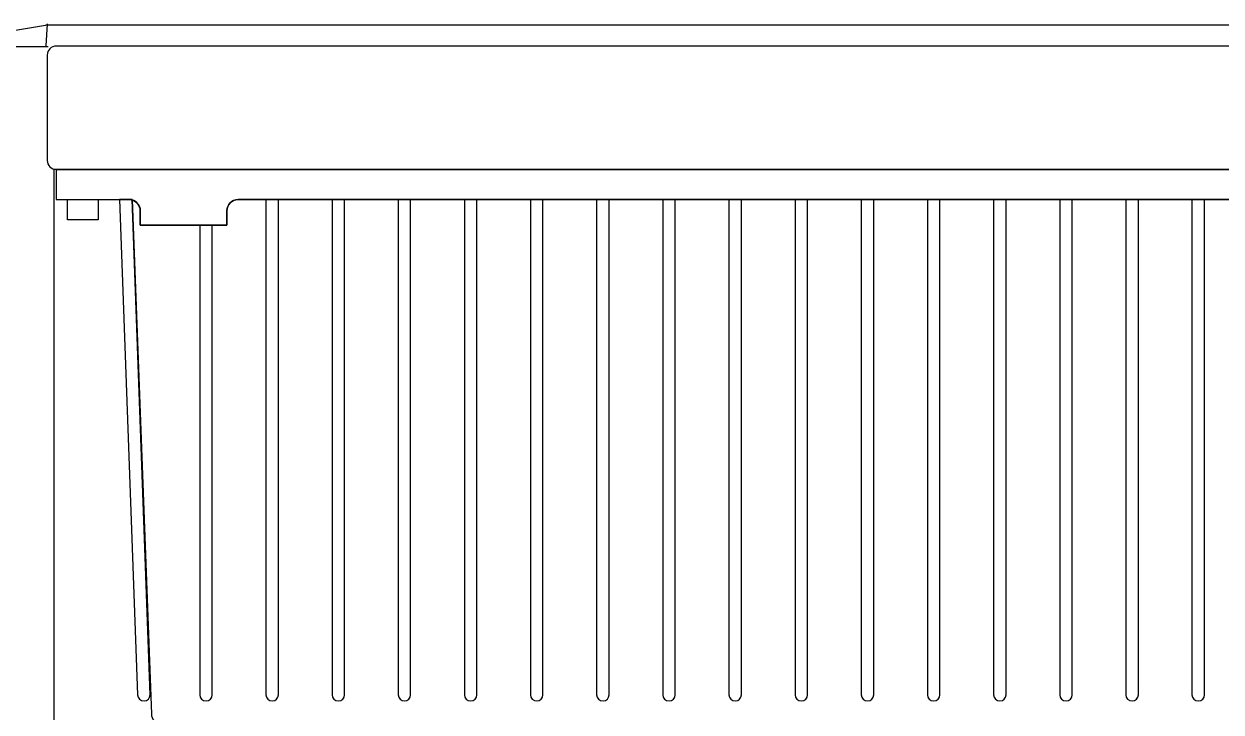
# Model space of a CAD drawing. Extents: x 27 to 204, y 47 to 221.
# Drawn here: x 67.4 to 143.2, y 107.7 to 151.2 of the extents above; entities that cross this region are included whole.
import ezdxf

# ---------------------------------------------------------------- set-up
doc = ezdxf.new("R2010")
doc.units = 0
doc.layers.add('LIVELLO_1', color=160, linetype='Continuous')

# ---------------------------------------------------------------- blocks, each defined once
blk = doc.blocks.new('AI9-BLK1')
at = {"layer": 'LIVELLO_1', "color": 7}
for p, q in [((-34.496, 10.459), (-37.786, 9.907)), ((-34.594, 10.482), (56.971, 10.482)), ((-34.513, 10.538), (-34.586, 9.157)), ((-59.655, 9.2), (-34.438, 9.107))]:
    blk.add_line(p, q, dxfattribs=at)
blk.add_lwpolyline([(-33.228, -0.569), (-31.274, -0.569), (-31.274, -1.84), (-33.228, -1.84)], close=True, dxfattribs=at)
for points, knots in [([(-33.938, 9.14), (-33.938, 9.14), (56.184, 9.14), (56.184, 9.14), (56.498, 9.14), (56.751, 8.888), (56.751, 8.573), (56.751, 8.573), (56.751, 1.91), (56.751, 1.91), (56.751, 1.595), (56.498, 1.34), (56.184, 1.34), (56.184, 1.34), (-33.938, 1.34), (-33.938, 1.34), (-34.252, 1.34), (-34.505, 1.595), (-34.505, 1.909), (-34.505, 1.909), (-34.505, 8.573), (-34.505, 8.573), (-34.505, 8.888), (-34.252, 9.14), (-33.938, 9.14)], [0, 0, 0, 0, 1, 1, 1, 2, 2, 2, 3, 3, 3, 4, 4, 4, 5, 5, 5, 6, 6, 6, 7, 7, 7, 8, 8, 8, 8]), ([(56.184, 1.34), (56.184, 1.34), (56.184, -75.046), (56.184, -75.046), (56.184, -75.35), (55.938, -75.597), (55.632, -75.597), (55.632, -75.597), (-33.526, -75.597), (-33.526, -75.597), (-33.83, -75.597), (-34.078, -75.35), (-34.078, -75.046), (-34.078, -75.046), (-34.078, 1.34), (-34.078, 1.34), (-34.078, 1.34), (56.184, 1.34), (56.184, 1.34)], [0, 0, 0, 0, 1, 1, 1, 2, 2, 2, 3, 3, 3, 4, 4, 4, 5, 5, 5, 6, 6, 6, 6]), ([(-33.938, 1.34), (-33.938, 1.34), (56.184, 1.34), (56.184, 1.34), (56.184, 1.34), (56.184, -0.569), (56.184, -0.569), (56.184, -0.569), (51.574, -0.569), (51.574, -0.569), (51.183, -0.569), (50.866, -0.886), (50.866, -1.278), (50.866, -1.278), (50.866, -2.198), (50.866, -2.198), (50.866, -2.198), (45.388, -2.198), (45.388, -2.198), (45.388, -2.198), (45.388, -1.278), (45.388, -1.278), (45.388, -0.886), (45.07, -0.569), (44.679, -0.569), (44.679, -0.569), (-22.43, -0.569), (-22.43, -0.569), (-22.822, -0.569), (-23.14, -0.886), (-23.14, -1.278), (-23.14, -1.278), (-23.14, -2.198), (-23.14, -2.198), (-23.14, -2.198), (-28.617, -2.198), (-28.617, -2.198), (-28.617, -2.198), (-28.617, -1.278), (-28.617, -1.278), (-28.617, -0.886), (-28.934, -0.569), (-29.326, -0.569), (-29.326, -0.569), (-33.938, -0.569), (-33.938, -0.569), (-33.938, -0.569), (-33.938, 1.34), (-33.938, 1.34)], [0, 0, 0, 0, 1, 1, 1, 2, 2, 2, 3, 3, 3, 4, 4, 4, 5, 5, 5, 6, 6, 6, 7, 7, 7, 8, 8, 8, 9, 9, 9, 10, 10, 10, 11, 11, 11, 12, 12, 12, 13, 13, 13, 14, 14, 14, 15, 15, 15, 16, 16, 16, 16]), ([(-29.135, -0.569), (-29.135, -0.569), (-27.999, -31.898), (-27.999, -31.898), (-27.993, -32.111), (-28.158, -32.282), (-28.369, -32.282), (-28.605, -32.282), (-28.782, -32.111), (-28.791, -31.898), (-28.791, -31.898), (-29.926, -0.569), (-29.926, -0.569), (-29.926, -0.569), (-29.135, -0.569), (-29.135, -0.569)], [0, 0, 0, 0, 1, 1, 1, 2, 2, 2, 3, 3, 3, 4, 4, 4, 5, 5, 5, 5]), ([(-27.908, -33.113), (-27.908, -33.113), (-29.135, -0.594), (-29.135, -0.594), (-28.837, -0.678), (-28.617, -0.951), (-28.617, -1.278), (-28.617, -1.278), (-28.617, -2.198), (-28.617, -2.198), (-28.617, -2.198), (-23.14, -2.198), (-23.14, -2.198), (-23.14, -2.198), (-23.14, -1.278), (-23.14, -1.278), (-23.14, -0.886), (-22.822, -0.569), (-22.43, -0.569), (-22.43, -0.569), (44.679, -0.569), (44.679, -0.569), (45.07, -0.569), (45.388, -0.886), (45.388, -1.278), (45.388, -1.278), (45.388, -2.198), (45.388, -2.198), (45.388, -2.198), (50.866, -2.198), (50.866, -2.198), (50.866, -2.198), (50.866, -1.278), (50.866, -1.278), (50.866, -0.951), (51.083, -0.678), (51.382, -0.596), (51.382, -0.596), (50.155, -33.113), (50.155, -33.113), (50.155, -33.428), (49.901, -33.68), (49.587, -33.68), (49.587, -33.68), (-27.341, -33.68), (-27.341, -33.68), (-27.653, -33.68), (-27.908, -33.428), (-27.908, -33.113)], [0, 0, 0, 0, 1, 1, 1, 2, 2, 2, 3, 3, 3, 4, 4, 4, 5, 5, 5, 6, 6, 6, 7, 7, 7, 8, 8, 8, 9, 9, 9, 10, 10, 10, 11, 11, 11, 12, 12, 12, 13, 13, 13, 14, 14, 14, 15, 15, 15, 16, 16, 16, 16]), ([(-19.877, -0.569), (-19.877, -0.569), (-19.877, -31.898), (-19.877, -31.898), (-19.877, -32.111), (-20.049, -32.282), (-20.26, -32.282), (-20.496, -32.282), (-20.666, -32.111), (-20.666, -31.898), (-20.666, -31.898), (-20.666, -0.569), (-20.666, -0.569), (-20.666, -0.569), (-19.877, -0.569), (-19.877, -0.569)], [0, 0, 0, 0, 1, 1, 1, 2, 2, 2, 3, 3, 3, 4, 4, 4, 5, 5, 5, 5]), ([(-15.692, -0.569), (-15.692, -0.569), (-15.692, -31.898), (-15.692, -31.898), (-15.692, -32.111), (-15.863, -32.282), (-16.074, -32.282), (-16.309, -32.282), (-16.482, -32.111), (-16.482, -31.898), (-16.482, -31.898), (-16.482, -0.569), (-16.482, -0.569), (-16.482, -0.569), (-15.692, -0.569), (-15.692, -0.569)], [0, 0, 0, 0, 1, 1, 1, 2, 2, 2, 3, 3, 3, 4, 4, 4, 5, 5, 5, 5]), ([(-11.506, -0.569), (-11.506, -0.569), (-11.506, -31.898), (-11.506, -31.898), (-11.506, -32.111), (-11.676, -32.282), (-11.887, -32.282), (-12.123, -32.282), (-12.295, -32.111), (-12.295, -31.898), (-12.295, -31.898), (-12.295, -0.569), (-12.295, -0.569), (-12.295, -0.569), (-11.506, -0.569), (-11.506, -0.569)], [0, 0, 0, 0, 1, 1, 1, 2, 2, 2, 3, 3, 3, 4, 4, 4, 5, 5, 5, 5]), ([(-7.319, -0.569), (-7.319, -0.569), (-7.319, -31.898), (-7.319, -31.898), (-7.319, -32.111), (-7.49, -32.282), (-7.703, -32.282), (-7.937, -32.282), (-8.109, -32.111), (-8.109, -31.898), (-8.109, -31.898), (-8.109, -0.569), (-8.109, -0.569), (-8.109, -0.569), (-7.319, -0.569), (-7.319, -0.569)], [0, 0, 0, 0, 1, 1, 1, 2, 2, 2, 3, 3, 3, 4, 4, 4, 5, 5, 5, 5]), ([(-3.133, -0.569), (-3.133, -0.569), (-3.133, -31.898), (-3.133, -31.898), (-3.133, -32.111), (-3.305, -32.282), (-3.516, -32.282), (-3.752, -32.282), (-3.923, -32.111), (-3.923, -31.898), (-3.923, -31.898), (-3.923, -0.569), (-3.923, -0.569), (-3.923, -0.569), (-3.133, -0.569), (-3.133, -0.569)], [0, 0, 0, 0, 1, 1, 1, 2, 2, 2, 3, 3, 3, 4, 4, 4, 5, 5, 5, 5]), ([(1.053, -0.569), (1.053, -0.569), (1.053, -31.898), (1.053, -31.898), (1.053, -32.111), (0.881, -32.282), (0.67, -32.282), (0.434, -32.282), (0.264, -32.111), (0.264, -31.898), (0.264, -31.898), (0.264, -0.569), (0.264, -0.569), (0.264, -0.569), (1.053, -0.569), (1.053, -0.569)], [0, 0, 0, 0, 1, 1, 1, 2, 2, 2, 3, 3, 3, 4, 4, 4, 5, 5, 5, 5]), ([(5.239, -0.569), (5.239, -0.569), (5.239, -31.898), (5.239, -31.898), (5.239, -32.111), (5.068, -32.282), (4.857, -32.282), (4.62, -32.282), (4.45, -32.111), (4.45, -31.898), (4.45, -31.898), (4.45, -0.569), (4.45, -0.569), (4.45, -0.569), (5.239, -0.569), (5.239, -0.569)], [0, 0, 0, 0, 1, 1, 1, 2, 2, 2, 3, 3, 3, 4, 4, 4, 5, 5, 5, 5]), ([(9.424, -0.569), (9.424, -0.569), (9.424, -31.898), (9.424, -31.898), (9.424, -32.111), (9.254, -32.282), (9.043, -32.282), (8.807, -32.282), (8.634, -32.111), (8.634, -31.898), (8.634, -31.898), (8.634, -0.569), (8.634, -0.569), (8.634, -0.569), (9.424, -0.569), (9.424, -0.569)], [0, 0, 0, 0, 1, 1, 1, 2, 2, 2, 3, 3, 3, 4, 4, 4, 5, 5, 5, 5]), ([(13.61, -0.569), (13.61, -0.569), (13.61, -31.898), (13.61, -31.898), (13.61, -32.111), (13.441, -32.282), (13.229, -32.282), (12.993, -32.282), (12.821, -32.111), (12.821, -31.898), (12.821, -31.898), (12.821, -0.569), (12.821, -0.569), (12.821, -0.569), (13.61, -0.569), (13.61, -0.569)], [0, 0, 0, 0, 1, 1, 1, 2, 2, 2, 3, 3, 3, 4, 4, 4, 5, 5, 5, 5]), ([(17.798, -0.569), (17.798, -0.569), (17.798, -31.898), (17.798, -31.898), (17.798, -32.111), (17.627, -32.282), (17.414, -32.282), (17.179, -32.282), (17.007, -32.111), (17.007, -31.898), (17.007, -31.898), (17.007, -0.569), (17.007, -0.569), (17.007, -0.569), (17.798, -0.569), (17.798, -0.569)], [0, 0, 0, 0, 1, 1, 1, 2, 2, 2, 3, 3, 3, 4, 4, 4, 5, 5, 5, 5]), ([(21.985, -0.569), (21.985, -0.569), (21.985, -31.898), (21.985, -31.898), (21.985, -32.111), (21.811, -32.282), (21.6, -32.282), (21.364, -32.282), (21.193, -32.111), (21.193, -31.898), (21.193, -31.898), (21.193, -0.569), (21.193, -0.569), (21.193, -0.569), (21.985, -0.569), (21.985, -0.569)], [0, 0, 0, 0, 1, 1, 1, 2, 2, 2, 3, 3, 3, 4, 4, 4, 5, 5, 5, 5]), ([(26.17, -0.569), (26.17, -0.569), (26.17, -31.898), (26.17, -31.898), (26.17, -32.111), (25.998, -32.282), (25.787, -32.282), (25.55, -32.282), (25.38, -32.111), (25.38, -31.898), (25.38, -31.898), (25.38, -0.569), (25.38, -0.569), (25.38, -0.569), (26.17, -0.569), (26.17, -0.569)], [0, 0, 0, 0, 1, 1, 1, 2, 2, 2, 3, 3, 3, 4, 4, 4, 5, 5, 5, 5]), ([(30.356, -0.569), (30.356, -0.569), (30.356, -31.898), (30.356, -31.898), (30.356, -32.111), (30.186, -32.282), (29.973, -32.282), (29.737, -32.282), (29.566, -32.111), (29.566, -31.898), (29.566, -31.898), (29.566, -0.569), (29.566, -0.569), (29.566, -0.569), (30.356, -0.569), (30.356, -0.569)], [0, 0, 0, 0, 1, 1, 1, 2, 2, 2, 3, 3, 3, 4, 4, 4, 5, 5, 5, 5]), ([(34.542, -0.569), (34.542, -0.569), (34.542, -31.898), (34.542, -31.898), (34.542, -32.111), (34.372, -32.282), (34.159, -32.282), (33.923, -32.282), (33.75, -32.111), (33.75, -31.898), (33.75, -31.898), (33.75, -0.569), (33.75, -0.569), (33.75, -0.569), (34.542, -0.569), (34.542, -0.569)], [0, 0, 0, 0, 1, 1, 1, 2, 2, 2, 3, 3, 3, 4, 4, 4, 5, 5, 5, 5]), ([(38.729, -0.569), (38.729, -0.569), (38.729, -31.898), (38.729, -31.898), (38.729, -32.111), (38.557, -32.282), (38.345, -32.282), (38.109, -32.282), (37.937, -32.111), (37.937, -31.898), (37.937, -31.898), (37.937, -0.569), (37.937, -0.569), (37.937, -0.569), (38.729, -0.569), (38.729, -0.569)], [0, 0, 0, 0, 1, 1, 1, 2, 2, 2, 3, 3, 3, 4, 4, 4, 5, 5, 5, 5]), ([(-24.063, -2.198), (-24.063, -2.198), (-24.063, -31.898), (-24.063, -31.898), (-24.063, -32.111), (-24.235, -32.282), (-24.446, -32.282), (-24.682, -32.282), (-24.852, -32.111), (-24.852, -31.898), (-24.852, -31.898), (-24.852, -2.198), (-24.852, -2.198), (-24.852, -2.198), (-24.063, -2.198), (-24.063, -2.198)], [0, 0, 0, 0, 1, 1, 1, 2, 2, 2, 3, 3, 3, 4, 4, 4, 5, 5, 5, 5])]:
    blk.add_open_spline(points, degree=3, knots=knots, dxfattribs=at)

msp = doc.modelspace()

# ---------------------------------------------------------------- block references
at = {"layer": 'LIVELLO_1', "color": 7}
msp.add_blockref('AI9-BLK1', (103.397134, 140.642837), dxfattribs=at)

doc.saveas('drawing.dxf')
